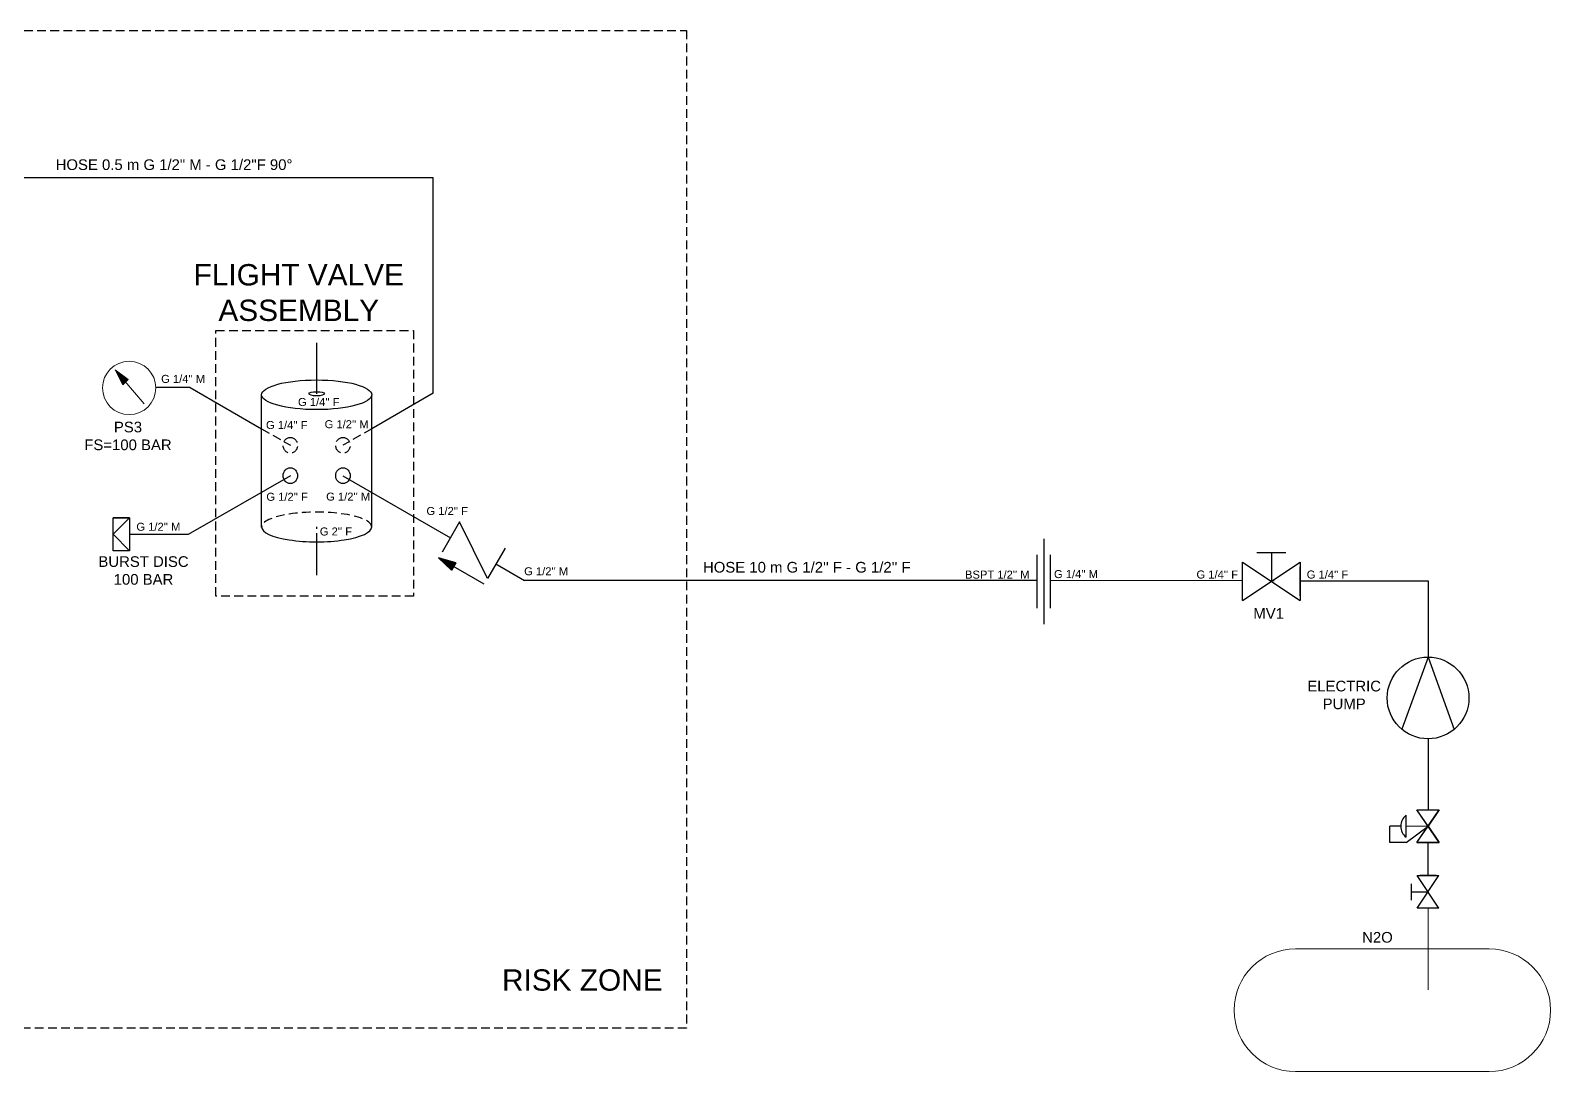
# Model space of a CAD drawing. Header units: inches. Extents: x -107.1 to -46.7, y 2.9 to 26.7.
# Drawn here: x -81.43 to -46.68, y 2.93 to 26.74 of the extents above; entities that cross this region are included whole.
import ezdxf
from ezdxf.enums import TextEntityAlignment as Align

# ---------------------------------------------------------------- set-up
doc = ezdxf.new("R2010")
doc.units = ezdxf.units.IN
doc.header["$MEASUREMENT"] = 0
doc.linetypes.add('TransientTextAxis', pattern=[0.3, 0.2, -0.1, 0, 0])
doc.layers.add('SYMS', color=7, linetype='Continuous')
doc.layers.add('WIRES', color=7, linetype='Continuous')
doc.styles.add('SIMPLEX', font='SIMPLEX')
doc.styles.add('WD', font='romans.shx')

# ---------------------------------------------------------------- blocks, each defined once
blk = doc.blocks.new('HTK1_PRESSURIZED_RESERVOIR')
at = {"color": 7, "linetype": 'Continuous', "lineweight": 0, "ltscale": 645.15999}
for p, q in [((0, -0.25), (0, 0)), ((-0.4062, -0.1246), (0.1875, -0.1246)), ((-0.4062, -0.5004), (0.1875, -0.5004))]:
    blk.add_line(p, q, dxfattribs=at)
for centre, start, end in [((-0.4062, -0.3125), 90, 270), ((0.1875, -0.3125), 270, 90)]:
    blk.add_arc(centre, 0.1879, start, end, dxfattribs=at)
at = {"style": 'WD', "width": 0.7}
for tag, p in [('INST', (-0.0708, 0.2187)), ('LOC', (-0.0708, 0.0625)), ('TAG1', (-0.0708, -0.0938))]:
    blk.add_attdef(tag, text='', height=0.125, dxfattribs=at).set_placement(p, align=Align.RIGHT)
at = {"style": 'WD'}
for tag, p, height, flags in [('X2TERM01', (0, 0), 0.005, 1), ('FAMILY', (-0.2583, -0.25), 0.01, 9), ('WDBLKNAM', (-0.2589, -0.375), 0.01, 9)]:
    blk.add_attdef(tag, p, '', height=height, dxfattribs=dict(at, flags=flags))
at = {"style": 'WD', "width": 0.7}
for tag, p, height in [('TERM01', (0.0312, -0.0938), 0.0625), ('RATING1', (0.4062, -0.375), 0.125)]:
    blk.add_attdef(tag, p, '', height=height, dxfattribs=at)
at = {"linetype": 'Continuous', "style": 'WD', "flags": 9}
for tag, p in [('CAT', (-0.2583, -0.2813)), ('MFG', (-0.2583, -0.3125)), ('ASSYCODE', (-0.2583, -0.3438))]:
    blk.add_attdef(tag, p, '', height=0.01, dxfattribs=at)
at = {"style": 'WD'}
blk.add_attdef('XREF', text='', height=0.0625, dxfattribs=at).set_placement((-0.625, -0.375), align=Align.RIGHT)
at = {"flags": 1}
blk.add_attdef('WDTYPE', (-0.2583, -0.4375), '', height=0.01, dxfattribs=at)
at = {"style": 'WD', "width": 0.7}
for tag, p in [('DESC1', (-0.1333, -0.6563)), ('DESC2', (-0.1333, -0.8125)), ('DESC3', (-0.1333, -1)), ('WDTAGALT', (-0.1333, -1.1563))]:
    blk.add_attdef(tag, text='', height=0.125, dxfattribs=at).set_placement(p, align=Align.CENTER)
blk = doc.blocks.new('VGVA1_CHECK_VALVE1')
blk.add_hatch(color=256).paths.add_polyline_path([(-0.344, 0.379), (-0.406, 0.129), (-0.281, 0.129)])
at = {"ltscale": 3.2258}
for p, q in [((-0.344, 0.379), (-0.406, 0.129)), ((-0.344, -0.371), (-0.344, 0.379)), ((-0.344, 0.379), (-0.281, 0.129)), ((-0.25, -0.375), (0.25, 0.375)), ((0.25, 0.375), (-0.25, 0.375)), ((-0.281, 0.129), (-0.406, 0.129)), ((0.25, -0.375), (-0.25, -0.375))]:
    blk.add_line(p, q, dxfattribs=at)
at = {"ltscale": 25.4, "flags": 128}
blk.add_lwpolyline([(-0.344, 0.379), (-0.406, 0.129), (-0.281, 0.129)], close=True, dxfattribs=at)
at = {"style": 'WD'}
for tag, p, height in [('TERM02', (0.013, 0.395), 0.0625), ('X2TERM02', (0, 0.375), 0.005), ('RATING1', (0.285, -0.046), 0.125), ('DESC1', (0.285, -0.262), 0.125), ('X8TERM01', (0, -0.375), 0.005), ('TERM01', (0.024, -0.447), 0.0625), ('DESC2', (0.285, -0.446), 0.125), ('DESC3', (0.285, -0.636), 0.125), ('WDTAGALT', (0.285, -0.809), 0.125)]:
    blk.add_attdef(tag, p, '', height=height, dxfattribs=at)
at = {"style": 'WD', "flags": 1}
for tag, p in [('INST', (-0.432, 0.099)), ('LOC', (-0.432, -0.077)), ('TAG1', (-0.432, -0.266))]:
    blk.add_attdef(tag, text='', height=0.125, dxfattribs=at).set_placement(p, align=Align.RIGHT)
at = {"style": 'WD'}
blk.add_attdef('XREF', text='', height=0.0625, rotation=0.0625, dxfattribs=at).set_placement((0.379, 0.352), align=Align.TOP_CENTER)
at = {"style": 'WD', "flags": 1}
for tag, p in [('WDTYPE', (-0.414, -0.343)), ('FAMILY', (-0.407, -0.379)), ('CAT', (-0.407, -0.423)), ('MFG', (-0.405, -0.454)), ('ASSYCODE', (-0.377, -0.483))]:
    blk.add_attdef(tag, text='', height=0.01, dxfattribs=at).set_placement(p, align=Align.CENTER)
blk = doc.blocks.new('HMT1_PRESSURE_GAUGE')
blk.add_hatch(color=7).paths.add_polyline_path([(-0.13, 0.17), (-0.06, 0.03), (-0.01, 0.08)])
at = {"color": 7, "linetype": 'Continuous', "lineweight": 0, "ltscale": 645.15999}
for p, q in [((-0.13, 0.17), (0.14, -0.15)), ((-0.13, 0.17), (-0.06, 0.03)), ((-0.13, 0.17), (-0.01, 0.08)), ((-0.06, 0.03), (-0.01, 0.08))]:
    blk.add_line(p, q, dxfattribs=at)
at = {"color": 255, "linetype": 'Continuous', "lineweight": 0, "ltscale": 25.4, "flags": 128}
blk.add_lwpolyline([(-0.13, 0.17), (-0.06, 0.03), (-0.01, 0.08)], close=True, dxfattribs=at)
at = {"color": 7, "linetype": 'Continuous', "lineweight": 0, "ltscale": 645.15999}
blk.add_circle((0, 0), 0.25, dxfattribs=at)
at = {"style": 'WD', "width": 0.7}
for tag, p in [('INST', (-0.01, 0.531)), ('LOC', (-0.01, 0.406)), ('TAG1', (-0.01, 0.281)), ('DESC1', (0.021, -0.375)), ('DESC2', (0.021, -0.5)), ('DESC3', (0.021, -0.625)), ('WDTAGALT', (0.021, -0.75))]:
    blk.add_attdef(tag, text='', height=0.0938, dxfattribs=at).set_placement(p, align=Align.CENTER)
blk.add_attdef('TERM01', text='', height=0.0625, dxfattribs=at).set_placement((-0.281, 0.031), align=Align.RIGHT)
at = {"style": 'WD'}
for tag, p, height, flags in [('X4TERM01', (-0.25, 0), 0.005, 1), ('X1TERM02', (0.25, 0), 0.005, 1), ('FAMILY', (-0.052, -0.062), 0.01, 9), ('WDBLKNAM', (-0.052, -0.187), 0.01, 9)]:
    blk.add_attdef(tag, p, '', height=height, dxfattribs=dict(at, flags=flags))
at = {"flags": 1}
blk.add_attdef('WDTYPE', (0.094, 0.094), '', height=0.01, dxfattribs=at)
at = {"style": 'WD', "width": 0.7}
for tag, p, height in [('TERM02', (0.281, 0.031), 0.0625), ('RATING1', (0.281, -0.187), 0.0938)]:
    blk.add_attdef(tag, p, '', height=height, dxfattribs=at)
at = {"style": 'WD'}
blk.add_attdef('XREF', text='', height=0.0625, dxfattribs=at).set_placement((-0.281, -0.156), align=Align.RIGHT)
at = {"linetype": 'Continuous', "style": 'WD', "flags": 9}
for tag, p in [('CAT', (-0.052, -0.094)), ('MFG', (-0.052, -0.125)), ('ASSYCODE', (-0.052, -0.156))]:
    blk.add_attdef(tag, p, '', height=0.01, dxfattribs=at)
blk = doc.blocks.new('VGVA1_BACK_PRESS_REG')
at = {"ltscale": 3.2258}
for p, q in [((-0.254, -0.375), (0.254, 0.375)), ((0.254, -0.375), (-0.254, 0.375)), ((-0.254, 0.375), (0.254, 0.375)), ((-0.875, -0.375), (-0.875, 0)), ((-0.625, 0), (-0.875, 0)), ((-0.5, -0.375), (0, 0)), ((-0.5, -0.375), (-0.875, -0.375)), ((-0.254, -0.375), (0.254, -0.375))]:
    blk.add_line(p, q, dxfattribs=at)
at = {"ltscale": 25.4}
for p, q in [((-0.254, 0.375), (0.254, 0.375)), ((0, 0), (-0.254, 0.375)), ((0.254, 0.375), (0, 0)), ((-0.5, -0.25), (-0.5, 0.25)), ((-0.254, -0.375), (0, 0)), ((0, 0), (0.254, -0.375)), ((0.254, -0.375), (-0.254, -0.375))]:
    blk.add_line(p, q, dxfattribs=at)
at = {"color": 7, "linetype": 'Continuous', "lineweight": 0, "ltscale": 3.2258}
for p, q in [((-0.5, -0.25), (-0.5, 0.25)), ((0, 0), (-0.5, 0))]:
    blk.add_line(p, q, dxfattribs=at)
blk.add_arc((-0.312, 0), 0.312, 126.8699, 233.1301, dxfattribs=at)
at = {"ltscale": 25.4}
blk.add_arc((-0.312, 0), 0.312, 126.8699, 233.1301, dxfattribs=at)
at = {"style": 'WD', "flags": 1}
for tag, p in [('INST', (-0.697, 0.693)), ('TAG1', (-0.725, 0.323)), ('LOC', (-0.715, 0.532))]:
    blk.add_attdef(tag, text='', height=0.125, dxfattribs=at).set_placement(p, align=Align.RIGHT)
at = {"style": 'WD'}
for tag, p, height in [('X2TERM01', (0, 0.375), 0.005), ('TERM01', (0.028, 0.391), 0.0625), ('X4TERM03', (-0.875, 0), 0.005), ('TERM03', (-0.847, 0.016), 0.0625), ('RATING1', (0.3, 0.011), 0.125), ('DESC1', (0.3, -0.205), 0.125), ('DESC2', (0.3, -0.389), 0.125), ('X8TERM02', (0, -0.375), 0.005), ('TERM02', (0.038, -0.449), 0.0625), ('WDTAGALT', (0.3, -0.769), 0.125), ('DESC3', (0.3, -0.579), 0.125)]:
    blk.add_attdef(tag, p, '', height=height, dxfattribs=at)
blk.add_attdef('XREF', text='', height=0.0625, rotation=0.0625, dxfattribs=at).set_placement((0.389, 0.375), align=Align.TOP_CENTER)
at = {"style": 'WD', "flags": 1}
for tag, p in [('FAMILY', (-0.813, -0.438)), ('CAT', (-0.813, -0.482)), ('MFG', (-0.811, -0.514)), ('ASSYCODE', (-0.783, -0.543)), ('WDTYPE', (-0.687, -0.477))]:
    blk.add_attdef(tag, text='', height=0.01, dxfattribs=at).set_placement(p, align=Align.CENTER)
blk = doc.blocks.new('VGVA1_SCREW_DOWN_VALVE')
for p, q in [((0.25, -0.375), (-0.25, 0.375)), ((-0.25, -0.375), (0.25, 0.375)), ((-0.25, 0.375), (0.25, 0.375)), ((0.187, 0.375), (-0.188, 0.375)), ((-0.375, -0.188), (-0.375, 0.187)), ((-0.375, 0), (0, 0)), ((0.25, -0.375), (-0.25, -0.375)), ((0.187, -0.375), (-0.188, -0.375))]:
    blk.add_line(p, q)
at = {"style": 'WD'}
for tag, p, height in [('TERM02', (0.009, 0.388), 0.0625), ('X2TERM02', (0, 0.375), 0.005), ('RATING1', (0.272, -0.134), 0.125), ('X8TERM01', (0, -0.375), 0.005), ('TERM01', (0.026, -0.447), 0.0625), ('DESC1', (0.272, -0.35), 0.125), ('DESC2', (0.272, -0.534), 0.125), ('WDTAGALT', (0.272, -0.9), 0.125), ('DESC3', (0.272, -0.724), 0.125)]:
    blk.add_attdef(tag, p, '', height=height, dxfattribs=at)
at = {"style": 'WD', "width": 0.7, "flags": 1}
blk.add_attdef('TAG1', text='', height=0.125, dxfattribs=at).set_placement((-0.476, 0.108), align=Align.RIGHT)
at = {"style": 'WD'}
blk.add_attdef('XREF', text='', height=0.0625, rotation=0.0625, dxfattribs=at).set_placement((0.4, 0.326), align=Align.TOP_CENTER)
at = {"style": 'WD', "width": 0.7}
for tag, p in [('INST', (-0.476, -0.068)), ('LOC', (-0.476, -0.235))]:
    blk.add_attdef(tag, text='', height=0.125, dxfattribs=at).set_placement(p, align=Align.RIGHT)
at = {"style": 'WD', "flags": 1}
for tag, p in [('WDTYPE', (-0.168, -0.021)), ('FAMILY', (-0.158, -0.04)), ('CAT', (-0.158, -0.085)), ('MFG', (-0.157, -0.116)), ('ASSYCODE', (-0.129, -0.145))]:
    blk.add_attdef(tag, text='', height=0.01, dxfattribs=at).set_placement(p, align=Align.CENTER)
blk = doc.blocks.new('HGVA1_RUPTURE_DISK_PRES')
at = {"ltscale": 3.2258}
for p, q in [((-0.375, 0), (0.375, 0)), ((-0.375, -0.375), (-0.375, 0)), ((0, 0), (-0.375, -0.375)), ((0, 0), (0.375, -0.375)), ((0.375, -0.375), (0.375, 0))]:
    blk.add_line(p, q, dxfattribs=at)
at = {"ltscale": 25.4, "flags": 128}
blk.add_lwpolyline([(-0.375, 0), (0.375, 0), (0.375, -0.375), (-0.375, -0.375)], close=True, dxfattribs=at)
at = {"style": 'WD', "flags": 1}
for tag, p in [('INST', (-0.45, 0.29)), ('TAG1', (-0.449, -0.076)), ('LOC', (-0.45, 0.108))]:
    blk.add_attdef(tag, text='', height=0.125, dxfattribs=at).set_placement(p, align=Align.RIGHT)
at = {"style": 'WD'}
for tag, p, height in [('X2TERM02', (0, 0), 0.005), ('TERM02', (0.017, 0.012), 0.0625), ('RATING1', (0.388, -0.187), 0.125), ('DESC1', (0.388, -0.375), 0.125), ('X8TERM01', (0, -0.375), 0.005), ('TERM01', (0.028, -0.463), 0.0625), ('DESC2', (0.388, -0.559), 0.125), ('DESC3', (0.388, -0.749), 0.125), ('WDTAGALT', (0.388, -0.918), 0.125)]:
    blk.add_attdef(tag, p, '', height=height, dxfattribs=at)
blk.add_attdef('XREF', text='', height=0.0625, rotation=0.0625, dxfattribs=at).set_placement((0.526, 0.043), align=Align.TOP_CENTER)
at = {"style": 'WD', "flags": 1}
for tag, p in [('FAMILY', (-0.626, -0.321)), ('WDTYPE', (-0.612, -0.274)), ('CAT', (-0.626, -0.365)), ('MFG', (-0.625, -0.397)), ('ASSYCODE', (-0.597, -0.426))]:
    blk.add_attdef(tag, text='', height=0.01, dxfattribs=at).set_placement(p, align=Align.CENTER)
blk = doc.blocks.new('VFI1_UNION')
at = {"ltscale": 3.2258}
for p, q in [((-0.4, -0.063), (0.4, -0.063)), ((-0.25, 0), (0.25, 0)), ((-0.25, -0.125), (0.25, -0.125))]:
    blk.add_line(p, q, dxfattribs=at)
at = {"style": 'WD'}
blk.add_attdef('WDTAGALT', text='', height=0.125, dxfattribs=at).set_placement((-0.035, 0.116), align=Align.RIGHT)
for tag, p, height in [('RATING1', (0.136, 0.123), 0.125), ('X2TERM02', (0, 0), 0.005), ('TERM02', (0.008, 0.013), 0.0625), ('X8TERM01', (0, -0.125), 0.005), ('DESC1', (-0.937, -0.297), 0.125), ('TERM01', (0.017, -0.206), 0.0625), ('DESC2', (-0.937, -0.481), 0.125), ('DESC3', (-0.937, -0.671), 0.125)]:
    blk.add_attdef(tag, p, '', height=height, dxfattribs=at)
blk.add_attdef('XREF', text='', height=0.0625, rotation=0.0625, dxfattribs=at).set_placement((0.597, -0.011), align=Align.TOP_CENTER)
at = {"style": 'WD', "flags": 1}
for tag, height, p in [('FAMILY', 0.01, (0.614, -0.146)), ('INST', 0.125, (0.078, -0.384)), ('WDTYPE', 0.01, (0.506, -0.167)), ('CAT', 0.01, (0.614, -0.19)), ('MFG', 0.01, (0.615, -0.222)), ('ASSYCODE', 0.01, (0.643, -0.251)), ('LOC', 0.125, (0.054, -0.545)), ('TAG1', 0.125, (0.072, -0.755))]:
    blk.add_attdef(tag, text='', height=height, dxfattribs=at).set_placement(p, align=Align.CENTER)

msp = doc.modelspace()

# ---------------------------------------------------------------- linework, layer by layer
for p, q in [((-84.31, 23.375), (-72.227, 23.375)), ((-72.227, 18.44), (-72.227, 23.375)), ((-74.887, 18.429), (-74.887, 19.59)), ((-77.779, 18.573), (-78.557, 18.573)), ((-77.779, 18.573), (-76.146, 17.631)), ((-72.227, 18.44), (-73.628, 17.631)), ((-76.146, 15.383), (-76.146, 18.413)), ((-73.628, 15.384), (-73.628, 18.406)), ((-75.489, 16.557), (-77.823, 15.209)), ((-74.286, 16.557), (-71.828, 15.138)), ((-77.823, 15.209), (-79.167, 15.209)), ((-74.887, 14.286), (-74.887, 15.044)), ((-70.789, 14.538), (-70.135, 14.16)), ((-58.413, 14.157), (-70.135, 14.16)), ((-53.725, 14.156), (-58.108, 14.157)), ((-53.002, 14.155), (-53.085, 14.155)), ((-49.481, 12.409), (-50.081, 10.76)), ((-49.481, 12.409), (-48.884, 10.758))]:
    msp.add_line(p, q)
at = {"linetype": 'TransientTextAxis'}
for p, q in [((-76.146, 17.631), (-75.489, 17.251)), ((-73.628, 17.631), (-74.286, 17.251)), ((-74.887, 15.044), (-74.887, 15.384))]:
    msp.add_line(p, q, dxfattribs=at)
at = {"color": 240, "linetype": 'TransientTextAxis', "true_color": 0xed1f24}
msp.add_lwpolyline([(-107.077, 26.736), (-66.429, 26.736), (-66.429, 3.929), (-107.077, 3.929)], close=True, dxfattribs=at)
at = {"color": 30, "linetype": 'TransientTextAxis', "true_color": 0xf8991e}
msp.add_lwpolyline([(-77.191, 19.876), (-72.671, 19.876), (-72.671, 13.806), (-77.191, 13.806)], close=True, dxfattribs=at)
msp.add_circle((-49.481, 11.475), 0.934)
for centre, major_axis, ratio in [((-74.887, 18.406), (-1.259, 0), 0.269859), ((-74.887, 18.429), (-0.178, 0), 0.269917), ((-75.489, 16.557), (0, 0.18), 0.915912), ((-74.286, 16.557), (0, 0.18), 0.915912)]:
    msp.add_ellipse(centre, major_axis=major_axis, ratio=ratio)
at = {"linetype": 'TransientTextAxis'}
for centre in [(-75.489, 17.251), (-74.286, 17.251)]:
    msp.add_ellipse(centre, major_axis=(0, 0.18), ratio=0.915912, dxfattribs=at)
msp.add_ellipse((-74.887, 15.384), major_axis=(1.259, 0), ratio=0.269859, start_param=6.282429, end_param=9.426756, dxfattribs=at)
msp.add_ellipse((-74.887, 15.384), major_axis=(-1.259, 0), ratio=0.269859, start_param=6.282429, end_param=9.426756)
at = {"layer": 'WIRES'}
for p, q in [((-52.402, 14.155), (-49.481, 14.155)), ((-49.481, 14.155), (-49.481, 12.409)), ((-49.481, 10.541), (-49.481, 8.918)), ((-49.481, 7.418), (-49.481, 8.168))]:
    msp.add_line(p, q, dxfattribs=at)

# ---------------------------------------------------------------- block references
at = {"layer": 'SYMS'}
for name, p, xscale, yscale, zscale in [('HMT1_PRESSURE_GAUGE', (-79.174, 18.563), 2.438902001164822, 2.438902001164822, 2.438902001164822), ('HTK1_PRESSURIZED_RESERVOIR', (-49.48, 6.668), 7.462734260569758, 7.462734260569758, 7.462734260569758)]:
    msp.add_blockref(name, p, dxfattribs=dict(at, xscale=xscale, yscale=yscale, zscale=zscale))
at = {"layer": 'SYMS', "rotation": 90}
msp.add_blockref('HGVA1_RUPTURE_DISK_PRES', (-79.542, 15.216), dxfattribs=at)
at = {"layer": 'SYMS'}
for name, p, xscale, yscale, zscale, rotation in [('VGVA1_CHECK_VALVE1', (-71.3, 14.853), 1.6, 1.6, 2, 59.99999999999999), ('VFI1_UNION', (-58.413, 14.141), 2.438902001164822, 2.438902001164822, 2.438902001164822, 90), ('VGVA1_SCREW_DOWN_VALVE', (-53.063, 14.141), 1.763562869648922, 1.763562869648922, 1.763562869648922, 270)]:
    msp.add_blockref(name, p, dxfattribs=dict(at, xscale=xscale, yscale=yscale, zscale=zscale, rotation=rotation))
for name, p in [('VGVA1_BACK_PRESS_REG', (-49.481, 8.543)), ('VGVA1_SCREW_DOWN_VALVE', (-49.481, 7.043))]:
    msp.add_blockref(name, p, dxfattribs=at)

# ---------------------------------------------------------------- texts
at = {"color": 1, "attachment_point": 5, "style": 'SIMPLEX'}
for s, width, heights, insert, char_height in [('\\A1;{\\fArial|b0|i0|c0|p34;\\C152;\\c12285479;HOSE 0.5 m G 1/2" M - G 1/2"F 90°}', 7.70294, [0.417], (-78.148, 23.665), 0.24389), ('{\\fArial|b0|i0|c0|p34;\\C30;\\c2005496;FLIGHT VALVE ASSEMBLY}', 6.69679, [0], (-75.297, 20.74), 0.48778), ("\\A1;{\\fArial|b0|i0|c0|p34;\\C85;\\c4766296;G 1/4'' M}", 1.24657, [0], (-77.94, 18.768), 0.18292), ("\\A1;{\\fArial|b0|i0|c0|p34;\\C85;\\c4766296;G 1/4'' F}", 1.24657, [0], (-74.839, 18.24), 0.18292), ('{\\fArial|b0|i0|c0|p34;\\C152;\\c12285479;PS3\\PFS=100 BAR}', 3.62001, [0], (-79.201, 17.464), 0.24389), ("\\A1;{\\fArial|b0|i0|c0|p34;\\C85;\\c4766296;G 1/4'' F}", 1.24657, [0], (-75.571, 17.714), 0.18292), ("\\A1;{\\fArial|b0|i0|c0|p34;\\C85;\\c4766296;G 1/2'' M}", 1.24657, [0], (-74.202, 17.732), 0.18292), ("\\A1;{\\fArial|b0|i0|c0|p34;\\C85;\\c4766296;G 1/2'' F}", 1.18659, [0], (-75.563, 16.073), 0.18292), ("\\A1;{\\fArial|b0|i0|c0|p34;\\C85;\\c4766296;G 1/2'' M}", 1.24657, [0], (-74.167, 16.077), 0.18292), ("\\A1;{\\fArial|b0|i0|c0|p34;\\C85;\\c4766296;G 1/2'' F}", 1.24657, [0], (-71.903, 15.748), 0.18292), ("\\A1;{\\fArial|b0|i0|c0|p34;\\C85;\\c4766296;G 1/2'' M}", 1.24657, [0], (-78.506, 15.388), 0.18292), ("\\A1;{\\fArial|b0|i0|c0|p34;\\C85;\\c4766296;G 2'' F}", 1.24657, [0], (-74.447, 15.28), 0.18292), ('{\\fArial|b0|i0|c0|p34;\\C152;\\c12285479;BURST DISC\\P100 BAR}', 3.62001, [0], (-78.846, 14.388), 0.24389), ("\\A1;{\\fArial|b0|i0|c0|p34;\\C152;\\c12285479;HOSE 10 m G 1/2'' F - G 1/2'' F}", 8.0331, [0.417], (-63.683, 14.462), 0.24389), ("\\A1;{\\fArial|b0|i0|c0|p34;\\C85;\\c4766296;G 1/2'' M}", 1.24657, [0], (-69.641, 14.37), 0.18292), ("\\A1;{\\fArial|b0|i0|c0|p34;\\C85;\\c4766296;BSPT 1/2'' M}", 1.737, [0], (-59.328, 14.294), 0.18292), ("\\A1;{\\fArial|b0|i0|c0|p34;\\C85;\\c4766296;G 1/4'' M}", 1.24657, [0], (-57.529, 14.306), 0.18292), ("\\A1;{\\fArial|b0|i0|c0|p34;\\C85;\\c4766296;G 1/4\\H1x;'' F}", 1.24657, [0], (-54.299, 14.296), 0.18292), ("\\A1;{\\fArial|b0|i0|c0|p34;\\C85;\\c4766296;G 1/4\\H1x;'' F}", 1.24657, [0], (-51.779, 14.296), 0.18292), ('{\\fArial|b0|i0|c0|p34;\\C152;\\c12285479;MV1}', 3.62001, [0], (-53.124, 13.408), 0.24389), ('{\\fArial|b0|i0|c0|p34;\\C152;\\c12285479;ELECTRIC\\PPUMP}', 3.62001, [0], (-51.398, 11.542), 0.24389), ('{\\fArial|b0|i0|c0|p34;\\C152;\\c12285479;N2O}', 3.62001, [0], (-50.637, 6.002), 0.24389), ('{\\fArial|b0|i0|c0|p34;\\C240;\\c2367469;RISK ZONE}', 6.69679, [0], (-68.815, 5.024), 0.48778)]:
    msp.add_mtext_dynamic_manual_height_columns(s, width=width, gutter_width=2.439, heights=heights, dxfattribs=dict(at, insert=insert, char_height=char_height))

doc.saveas('drawing.dxf')
